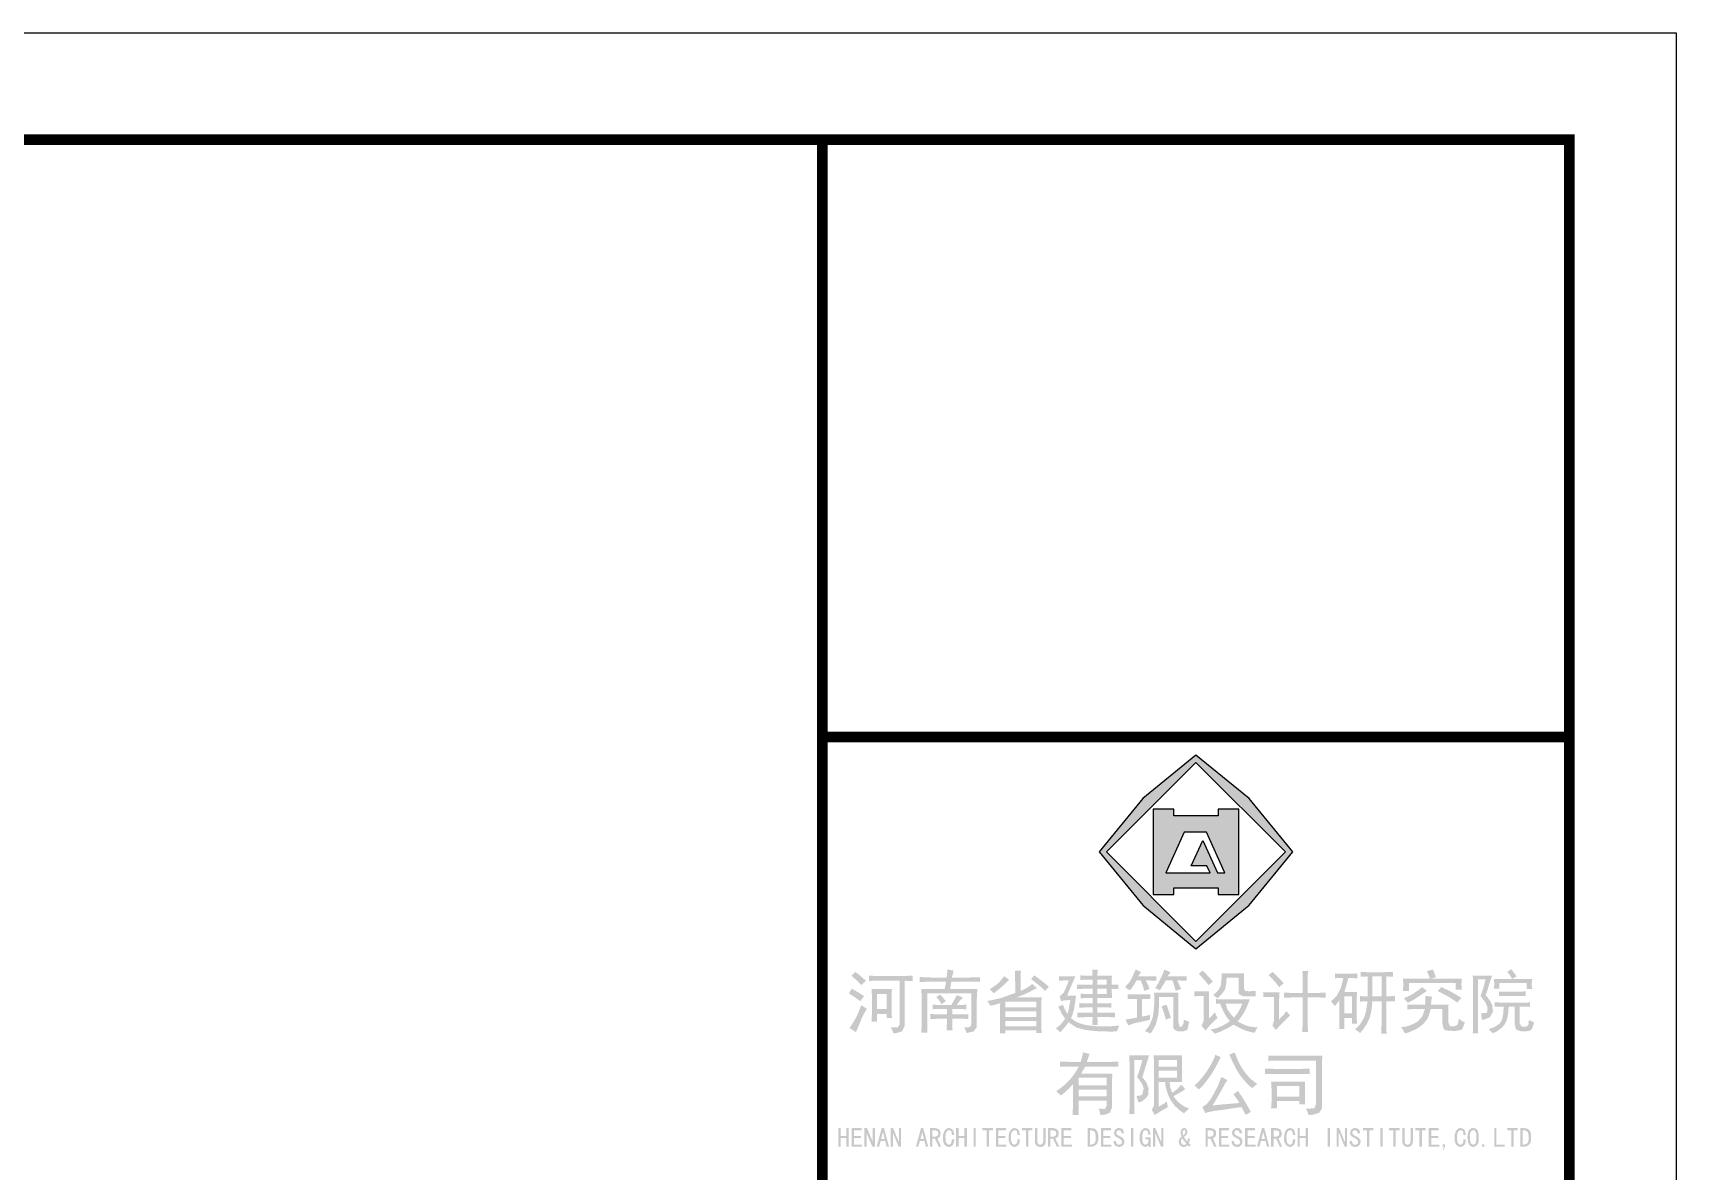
# Model space of a CAD drawing. Extents: x 290727 to 13733020, y 1731457 to 3643100.
# Drawn here: x 312727 to 320427, y 2196567 to 2201902 of the extents above; entities that cross this region are included whole.
import ezdxf
from ezdxf.enums import TextEntityAlignment as Align

# ---------------------------------------------------------------- set-up
doc = ezdxf.new("R2010")
doc.units = 0
doc.header["$LTSCALE"] = 10
doc.layers.get('0').update_dxf_attribs({"linetype": 'CONTINUOUS'})
doc.layers.add('-0 图签', color=7, linetype='CONTINUOUS')
doc.layers.add('-0 图签填写', color=4, linetype='CONTINUOUS')
doc.layers.add('VHSoft_boundary', color=5, linetype='CONTINUOUS', plot=False)
doc.layers.get('0').off()
doc.styles.add('HNSJY', font='HNSJY-07', dxfattribs={"width": 0.8, "bigfont": 'HNSJY-HZ'})

# ---------------------------------------------------------------- blocks, each defined once
blk = doc.blocks.new('vhtemplate_标准图框_A2')
at = {"layer": '-0 图签'}
h = blk.add_hatch(color=256, dxfattribs=at)
h.paths.add_polyline_path([(544.01, 348.22), (539.93, 343.23), (544.01, 338.24), (549, 334.15), (553.99, 338.24), (558.07, 343.23), (553.99, 348.22), (549, 352.3)])
h.paths.add_polyline_path([(549, 351.62), (557.39, 343.23), (549, 334.83), (540.61, 343.23)], flags=16)
h.paths.add_polyline_path([(546.92, 347.23), (546.92, 346.59), (551.08, 346.59), (551.08, 347.23), (553.01, 347.23), (553.01, 339.22), (551.08, 339.22), (551.08, 339.86), (546.92, 339.86), (546.92, 339.22), (544.99, 339.22), (544.99, 347.23)], flags=0)
h.paths.add_polyline_path([(547.9, 345.08), (549.99, 345.08), (551.72, 341.26), (551.01, 341.26), (549.64, 344.29), (548.56, 341.91), (550.03, 341.91), (550.33, 341.26), (548.27, 341.26), (546.18, 341.26)], flags=0)
h = blk.add_hatch(color=256, dxfattribs=at)
h.paths.add_polyline_path([(516.48, 329.96), (516.63, 329.86), (517.11, 329.55), (517.56, 329.23), (517.56, 329.25), (517.91, 329.71), (517.74, 329.81), (517.26, 330.11), (516.75, 330.41)])
h.paths.add_polyline_path([(516.78, 327.08), (516.53, 326.7), (516.68, 326.63), (517.13, 326.33), (517.16, 326.38), (517.36, 326.85), (517.61, 327.44), (517.64, 327.54), (517.91, 328.09), (518.17, 328.52), (518.12, 328.55), (517.64, 328.85), (517.56, 328.67), (517.36, 328.14), (517.11, 327.61)])
h.paths.add_polyline_path([(518.09, 331.14), (517.94, 331.27), (517.51, 331.65), (517.08, 331.98), (516.73, 331.62), (516.83, 331.52), (517.26, 331.14), (517.64, 330.74), (517.66, 330.77)])
h.paths.add_polyline_path([(520.01, 329.91), (520.01, 328.5), (519.1, 328.5), (519.1, 329.91)], flags=16)
h.paths.add_polyline_path([(520.01, 328.04), (520.01, 327.64), (520.51, 327.64), (520.51, 327.69), (520.49, 328.17), (520.49, 329.91), (520.51, 330.36), (518.62, 330.36), (518.62, 330.06), (518.65, 329.53), (518.65, 328.29), (518.62, 327.66), (518.6, 327.31), (519.1, 327.31), (519.1, 328.04)], flags=17)
h.paths.add_polyline_path([(521.02, 326.78), (521.09, 326.8), (521.25, 327.08), (521.25, 331.14), (518.72, 331.14), (518.37, 331.12), (518.37, 331.62), (518.95, 331.6), (521.75, 331.6), (522.31, 331.62), (522.46, 331.62), (522.46, 331.12), (521.85, 331.14), (521.7, 331.14), (521.7, 326.88), (521.47, 326.43), (521.45, 326.4), (520.97, 326.25), (520.67, 326.2), (520.46, 326.68), (520.39, 326.78)])
h = blk.add_hatch(color=256, dxfattribs=at)
h.paths.add_polyline_path([(525.31, 329.55), (525.03, 329.86), (524.68, 329.61), (524.93, 329.33), (525.16, 328.95), (525.56, 329.23)], flags=17)
h.paths.add_polyline_path([(524.12, 327.56), (524.35, 327.56), (524.98, 327.59), (525.66, 327.59), (525.66, 327.06), (525.64, 326.5), (526.19, 326.5), (526.19, 326.58), (526.17, 327.16), (526.17, 327.59), (527.18, 327.59), (527.68, 327.56), (527.68, 328.02), (527.53, 327.99), (526.17, 327.99), (526.17, 328.5), (526.97, 328.5), (527.5, 328.47), (527.5, 328.9), (527.45, 328.9), (526.9, 328.87), (526.59, 328.87), (526.87, 329.28), (527.18, 329.55), (527.12, 329.58), (526.59, 329.81), (526.59, 329.78), (526.32, 329.28), (526.07, 328.87), (524.85, 328.87), (524.32, 328.92), (524.32, 328.47), (524.63, 328.5), (525.66, 328.5), (525.66, 327.99), (524.68, 327.99), (524.12, 328.04)], flags=17)
h.paths.add_polyline_path([(523.64, 331.48), (524.22, 331.45)], flags=17)
h.paths.add_polyline_path([(523.64, 331.47), (523.11, 331.5), (523.11, 331.02), (523.49, 331.04), (524.07, 331.07), (525.59, 331.07), (525.46, 330.36), (523.26, 330.36), (523.26, 330.24), (523.31, 329.66), (523.31, 327.41), (523.29, 326.83), (523.26, 326.27), (523.82, 326.27), (523.82, 329.98), (527.96, 329.98), (527.96, 327.06), (527.83, 326.8), (527.28, 326.78), (527.3, 326.75), (527.53, 326.25), (527.63, 326.27), (528.16, 326.4), (528.18, 326.4), (528.46, 326.8), (528.46, 329.33), (528.49, 329.76), (528.51, 330.36), (525.96, 330.36), (526.09, 331.07), (528.21, 331.07), (528.76, 331.04), (528.76, 331.47), (528.39, 331.47), (527.83, 331.45), (526.14, 331.45), (526.17, 331.57), (526.29, 332.1), (526.27, 332.1), (525.71, 332.2), (525.71, 332.05), (525.64, 331.45), (524.22, 331.45)])
h = blk.add_hatch(color=256, dxfattribs=at)
h.paths.add_polyline_path([(533.56, 331.3), (534.14, 330.84), (534.57, 330.49), (534.85, 330.19), (535.22, 330.56), (535.2, 330.59), (534.82, 330.92), (534.37, 331.27), (533.86, 331.65)])
h.paths.add_polyline_path([(534.04, 328.27), (534.04, 327.74), (531.14, 327.74), (531.14, 328.27)], flags=16)
h.paths.add_polyline_path([(534.04, 329.18), (534.04, 328.65), (531.14, 328.65), (531.14, 329.18)], flags=16)
h.paths.add_polyline_path([(531.14, 327.36), (531.14, 326.88), (534.04, 326.88), (534.04, 327.36)], flags=16)
h.paths.add_polyline_path([(531.04, 331.57), (530.94, 331.45), (530.56, 330.99), (530.2, 330.69), (529.67, 330.34), (530.05, 329.98), (530.13, 330.03), (530.61, 330.41), (530.99, 330.74), (531.49, 331.25)], flags=17)
h.paths.add_polyline_path([(533.69, 330.84), (533.58, 330.77), (533.18, 330.49), (532.58, 330.19), (532.58, 331.78), (532.6, 332.1), (532.05, 332.1), (532.05, 331.45), (532.07, 330.82), (532.07, 330.01), (531.89, 329.93), (531.39, 329.76), (530.81, 329.55), (530.53, 329.48), (529.98, 329.35), (529.45, 329.25), (529.75, 328.8), (530.08, 328.87), (530.66, 329.05), (530.63, 328.29), (530.63, 326.22), (531.14, 326.22), (531.14, 326.5), (534.04, 326.5), (534.04, 326.25), (534.54, 326.25), (534.54, 326.3), (534.52, 326.75), (534.52, 329.2), (534.54, 329.58), (532.17, 329.58), (532.3, 329.63), (532.83, 329.83), (533.33, 330.06), (533.66, 330.24), (534.11, 330.46), (534.09, 330.46)])
h = blk.add_hatch(color=256, dxfattribs=at)
h.paths.add_polyline_path([(540.65, 330.77), (540.65, 331.25), (539.77, 331.25), (539.77, 330.77)], flags=17)
h.paths.add_polyline_path([(540.65, 329.91), (540.65, 330.39), (539.77, 330.39), (539.77, 329.91)], flags=16)
h.paths.add_polyline_path([(538.73, 327.74), (538.18, 327.71), (537.9, 327.71), (537.9, 328.17), (538.45, 328.14), (539.31, 328.14), (539.31, 328.65), (538.71, 328.65), (538.18, 328.62), (538.08, 328.62), (538.08, 329.05), (538.61, 329.02), (539.31, 329.02), (539.31, 329.53), (538.71, 329.53), (538.2, 329.5), (538.2, 329.93), (538.71, 329.91), (539.31, 329.91), (539.31, 330.39), (538.33, 330.39), (537.85, 330.36), (537.85, 330.79), (538.43, 330.77), (539.31, 330.77), (539.31, 331.25), (538.68, 331.25), (538.18, 331.22), (538.18, 331.65), (538.68, 331.62), (539.31, 331.62), (539.29, 332.18), (539.79, 332.18), (539.77, 331.62), (541.13, 331.62), (541.1, 331.12), (541.1, 330.77), (541.68, 330.79), (541.73, 330.79), (541.73, 330.36), (541.18, 330.39), (541.1, 330.39), (541.13, 329.76), (541.13, 329.53), (539.77, 329.53), (539.77, 329.02), (540.5, 329.02), (540.98, 329.05), (541.08, 329.05), (541.08, 328.62), (540.7, 328.65), (539.77, 328.65), (539.77, 328.14), (541.1, 328.14), (541.41, 328.17), (541.41, 327.71), (540.85, 327.74), (539.77, 327.74), (539.79, 327.16), (539.79, 327.01), (539.29, 327.01), (539.31, 327.54), (539.31, 327.74)])
h.paths.add_polyline_path([(536.41, 328.07), (536.74, 327.59), (536.66, 327.46), (536.31, 327.03), (535.88, 326.68), (536.28, 326.33), (536.36, 326.4), (536.74, 326.83), (537.07, 327.26), (537.19, 327.16), (537.67, 326.85), (537.9, 326.73), (538.48, 326.58), (538.58, 326.55), (539.09, 326.48), (539.72, 326.43), (539.87, 326.4), (540.37, 326.4), (540.95, 326.38), (541.61, 326.4), (541.61, 326.43), (541.81, 326.96), (541.58, 326.93), (541.03, 326.88), (539.72, 326.88), (539.16, 326.93), (538.61, 327.01), (538.1, 327.16), (537.75, 327.31), (537.29, 327.64), (537.37, 327.81), (537.55, 328.37), (537.6, 328.55), (537.67, 329.05), (537.77, 329.76), (536.94, 329.76), (537.09, 330.14), (537.39, 330.84), (537.6, 331.32), (537.7, 331.55), (537.19, 331.55), (536.59, 331.57), (536.16, 331.57), (536.16, 331.14), (536.51, 331.17), (537.09, 331.17), (536.97, 330.84), (536.74, 330.29), (536.59, 330.01), (536.23, 329.68), (536.36, 329.23), (536.64, 329.3), (537.24, 329.35), (537.19, 329.08), (537.09, 328.5), (536.97, 328.02), (536.71, 328.47), (536.54, 328.9), (536.11, 328.72), (536.13, 328.65), (536.39, 328.14)])
h = blk.add_hatch(color=256, dxfattribs=at)
h.paths.add_polyline_path([(542.69, 326.98), (542.64, 326.98), (542.42, 327.49), (542.39, 327.51), (542.9, 327.59), (543.48, 327.69), (543.48, 329.45), (542.9, 329.45), (542.59, 329.43), (542.59, 329.88), (543.17, 329.86), (544.01, 329.86), (544.59, 329.88), (544.74, 329.88), (544.74, 329.43), (544.16, 329.45), (543.96, 329.45), (543.96, 327.79), (544.71, 327.94), (544.71, 327.49), (544.23, 327.38), (543.78, 327.28), (543.22, 327.16)])
h.paths.add_polyline_path([(545.29, 331.57), (545.09, 331.57), (544.46, 331.55), (543.58, 331.55), (543.85, 331.95), (543.35, 332.2), (543.2, 331.85), (542.95, 331.32), (542.72, 330.94), (542.34, 330.54), (542.82, 330.24), (543.15, 330.69), (543.43, 331.17), (543.83, 331.17), (544.06, 330.59), (544.16, 330.19), (544.66, 330.39), (544.59, 330.59), (544.31, 331.17), (544.76, 331.17), (545.29, 331.14)])
h = blk.add_hatch(color=256, dxfattribs=at)
h.paths.add_polyline_path([(545.09, 328.92), (545.09, 329.83), (545.07, 330.03), (547.36, 330.03), (547.34, 329.45), (547.34, 327.38), (547.46, 326.85), (547.56, 326.83), (547.66, 326.83), (547.84, 327.16), (547.87, 327.49), (548.37, 327.31), (548.22, 326.65), (548.17, 326.53), (547.82, 326.4), (547.29, 326.4), (546.91, 326.63), (546.88, 326.88), (546.88, 329.63), (545.54, 329.63), (545.54, 329.02), (545.52, 328.5), (545.47, 327.91), (545.39, 327.59), (545.24, 327.03), (545.14, 326.85), (544.89, 326.38), (544.74, 326.2), (544.23, 326.43), (544.56, 326.83), (544.76, 327.23), (544.96, 327.76), (545.04, 328.32)])
h.paths.add_polyline_path([(546.07, 327.91), (546.18, 327.51), (546.66, 327.69), (546.25, 328.9), (545.77, 328.75), (545.87, 328.52)], flags=17)
h.paths.add_polyline_path([(547.51, 330.59), (547.26, 331.17), (547.56, 331.17), (548.12, 331.14), (548.12, 331.57), (547.79, 331.57), (547.24, 331.55), (546.33, 331.55), (546.63, 331.95), (546.55, 331.98), (546.02, 332.18), (545.92, 331.85), (545.67, 331.32), (545.49, 330.94), (545.19, 330.46), (545.62, 330.26), (545.9, 330.69), (546.18, 331.17), (546.81, 331.17), (546.98, 330.64), (547.11, 330.19), (547.61, 330.39)])
h = blk.add_hatch(color=256, dxfattribs=at)
h.paths.add_polyline_path([(550.59, 331.07), (550.34, 331.35), (549.94, 331.8), (549.61, 332.1), (549.28, 331.78), (549.43, 331.62), (549.81, 331.2), (550.19, 330.74)])
h.paths.add_polyline_path([(549.91, 326.48), (549.53, 326.91), (549.73, 327.38), (549.73, 329.71), (549.13, 329.71), (548.85, 329.68), (548.85, 330.16), (549.41, 330.14), (550.24, 330.14), (550.21, 329.61), (550.21, 327.59), (550.62, 327.99), (550.77, 328.19), (551, 327.69), (551.02, 327.66), (550.59, 327.26), (550.41, 327.08), (550.04, 326.65)])
h.paths.add_polyline_path([(550.94, 326.7), (550.39, 326.58), (550.77, 326.2), (551.25, 326.35), (552.05, 326.75), (552.53, 327.03), (552.89, 326.83), (553.39, 326.58), (553.92, 326.4), (554.48, 326.25), (554.5, 326.3), (554.78, 326.78), (554.48, 326.8), (553.9, 326.88), (553.39, 327.08), (552.91, 327.33), (553.04, 327.49), (553.37, 327.94), (553.64, 328.42), (553.85, 328.9), (554.05, 329.4), (551.4, 329.4), (550.87, 329.43), (550.87, 329), (551.27, 329), (551.35, 328.77), (551.6, 328.22), (551.88, 327.74), (552.18, 327.36), (551.98, 327.21), (551.45, 326.91)])
h.paths.add_polyline_path([(552.89, 328.09), (552.56, 327.69), (552.26, 328.02), (551.95, 328.47), (551.78, 329), (553.34, 329), (553.17, 328.57)], flags=16)
h.paths.add_polyline_path([(551.73, 330.34), (551.83, 330.82), (551.88, 331.45), (552.99, 331.45), (552.99, 330.03), (553.01, 329.91), (553.44, 329.68), (554.6, 329.68), (554.6, 330.19), (554.58, 330.19), (554.02, 330.16), (553.64, 330.19), (553.49, 330.41), (553.49, 331.32), (553.52, 331.85), (551.4, 331.85), (551.4, 331.37), (551.35, 330.79), (551.32, 330.67), (551.07, 330.21), (550.62, 329.81), (551.02, 329.5), (551.45, 329.93)])
h = blk.add_hatch(color=256, dxfattribs=at)
h.paths.add_polyline_path([(555.81, 331.67), (556.19, 331.98), (556.92, 331.25), (557.23, 330.92), (556.8, 330.54), (556.52, 330.92), (556.12, 331.37)])
h.paths.add_polyline_path([(558.99, 329.58), (558.99, 326.91), (558.97, 326.33), (559.5, 326.33), (559.5, 326.5), (559.47, 327.06), (559.47, 329.58), (560.61, 329.58), (561.16, 329.55), (561.16, 330.03), (561.09, 330.03), (560.51, 330.01), (559.47, 330.01), (559.47, 331.5), (559.5, 332.05), (558.97, 332.05), (558.99, 331.88), (558.99, 330.01), (557.83, 330.01), (557.25, 330.03), (557.25, 329.55), (557.45, 329.55), (558.01, 329.58)])
h.paths.add_polyline_path([(555.31, 329.61), (555.66, 329.63), (556.32, 329.63), (556.32, 327.44), (556.17, 326.93), (556.5, 326.53), (556.72, 326.78), (557.83, 327.89), (557.48, 328.29), (557.23, 327.97), (556.8, 327.51), (556.8, 329.5), (556.82, 330.06), (555.87, 330.06), (555.31, 330.08)])
h = blk.add_hatch(color=256, dxfattribs=at)
h.paths.add_polyline_path([(572.54, 329.73), (573, 329.45), (573.48, 329.1), (573.5, 329.13), (573.88, 329.53), (573.6, 329.71), (573.1, 330.01), (572.67, 330.24), (572.44, 330.34), (571.99, 330.56), (571.66, 330.19), (572.04, 329.98)])
h.paths.add_polyline_path([(563.61, 328.09), (563.61, 329.68), (562.91, 329.68), (562.91, 328.09)], flags=16)
h.paths.add_polyline_path([(566.39, 329.68), (566.39, 331.55), (565.53, 331.55), (565.53, 329.68)], flags=17)
h.paths.add_polyline_path([(564.52, 329.2), (564.37, 329.2), (564.37, 329.71), (564.95, 329.68), (565.08, 329.68), (565.08, 331.55), (564.47, 331.52), (564.44, 331.52), (564.44, 331.98), (565, 331.95), (566.69, 331.95), (567.3, 331.98), (567.47, 331.98), (567.47, 331.52), (566.89, 331.55), (566.84, 331.55), (566.84, 329.68), (567.45, 329.71), (567.67, 329.71), (567.67, 329.2), (567.14, 329.23), (566.84, 329.23), (566.84, 326.68), (566.87, 326.2), (566.36, 326.2), (566.39, 326.91), (566.39, 329.23), (565.53, 329.23), (565.48, 328.6), (565.38, 328.04), (565.25, 327.59), (565.02, 327.11), (564.72, 326.65), (564.39, 326.25), (563.94, 326.58), (563.91, 326.6), (564.32, 326.98), (564.62, 327.44), (564.77, 327.71), (564.92, 328.22), (565.02, 328.77), (565.08, 329.23)])
h.paths.add_polyline_path([(576.43, 326.6), (577.06, 326.85), (577.49, 327.16), (577.69, 327.51), (577.79, 328.04), (577.84, 328.62), (577.84, 328.72), (577.19, 328.72), (576.99, 328.7), (576.99, 329.13), (577.54, 329.1), (580.04, 329.1), (580.29, 329.13), (580.29, 328.7), (579.76, 328.72), (579.33, 328.72), (579.33, 327.13), (579.56, 326.83), (579.91, 326.83), (580.14, 326.96), (580.21, 327.46), (580.69, 327.23), (580.49, 326.63), (580.34, 326.48), (579.86, 326.4), (579.48, 326.4), (579, 326.58), (578.88, 327.06), (578.88, 328.72), (578.3, 328.72), (578.27, 328.14), (578.17, 327.61), (578.17, 327.56), (577.92, 327.03), (577.62, 326.7), (577.16, 326.38), (576.81, 326.22)])
h.paths.add_polyline_path([(579.69, 330.14), (579.91, 330.14), (579.91, 329.71), (579.38, 329.73), (577.72, 329.73), (577.41, 329.71), (577.41, 330.14), (577.94, 330.11), (579.08, 330.11)])
h.paths.add_polyline_path([(571.03, 331.35), (573.91, 331.35), (573.88, 330.84), (573.91, 330.31), (573.33, 330.31), (573.33, 330.94), (568.96, 330.94), (568.96, 330.19), (568.41, 330.19), (568.43, 330.77), (568.41, 331.35), (570.93, 331.35), (570.73, 331.88), (570.65, 332.05), (571.21, 332.2), (571.41, 331.7), (571.48, 331.47)])
h.paths.add_polyline_path([(576.96, 330.82), (576.93, 331.3), (580.49, 331.3), (580.47, 330.84), (580.49, 330.36), (579.99, 330.36), (579.99, 330.94), (577.44, 330.94), (577.44, 330.39), (576.93, 330.39)])
h.paths.add_polyline_path([(562.48, 330.26), (562.22, 329.78), (562.1, 329.63), (561.67, 329.2), (562.02, 328.77), (562.12, 328.9), (562.45, 329.33), (562.45, 327.79), (562.43, 327.26), (562.43, 326.63), (562.91, 326.63), (562.91, 327.64), (563.61, 327.64), (563.61, 327.13), (564.09, 327.13), (564.07, 327.59), (564.07, 329.5), (564.09, 330.08), (562.91, 330.08), (562.98, 330.31), (563.13, 330.84), (563.28, 331.4), (563.56, 331.4), (564.12, 331.37), (564.12, 331.83), (564.07, 331.83), (563.49, 331.8), (562.63, 331.8), (562.02, 331.83), (562.02, 331.37), (562.17, 331.4), (562.8, 331.4), (562.73, 331.02), (562.58, 330.49)])
h.paths.add_polyline_path([(570.2, 330.54), (570.65, 330.19), (570.22, 329.91), (569.47, 329.4), (568.96, 329.13), (568.86, 329.08), (568.48, 329.5), (568.96, 329.71), (569.36, 329.93), (569.84, 330.26)])
h.paths.add_polyline_path([(573.63, 327.54), (573.53, 327.01), (573.23, 326.88), (572.82, 326.88), (572.65, 327.23), (572.65, 328.34), (572.67, 328.9), (571.03, 328.9), (571.06, 329.3), (571.13, 329.66), (571.06, 329.66), (570.48, 329.73), (570.5, 329.48), (570.5, 328.9), (569.42, 328.9), (568.81, 328.92), (568.81, 328.47), (568.94, 328.47), (569.52, 328.5), (570.45, 328.5), (570.25, 327.89), (570.2, 327.79), (569.82, 327.36), (569.67, 327.26), (569.16, 327.01), (568.81, 326.88), (568.2, 326.78), (568.33, 326.65), (568.61, 326.2), (568.99, 326.33), (569.49, 326.55), (569.72, 326.65), (570.17, 326.98), (570.32, 327.11), (570.68, 327.56), (570.83, 327.89), (571, 328.5), (572.09, 328.5), (572.09, 327.13), (572.22, 326.63), (572.37, 326.5), (573, 326.45), (573.4, 326.45), (573.86, 326.55), (573.98, 326.65), (574.21, 327.28), (574.08, 327.28), (573.63, 327.59)])
h.paths.add_polyline_path([(575.42, 331.27), (576.13, 331.27), (576.08, 331.02), (575.93, 330.46), (575.67, 329.71), (575.77, 329.58), (576.1, 329.15), (576.13, 329.13), (576.33, 328.62), (576.28, 328.19), (576.25, 328.14), (575.7, 328.09), (575.72, 328.07), (575.8, 327.51), (576, 327.51), (576.48, 327.69), (576.53, 327.71), (576.81, 328.19), (576.83, 328.32), (576.76, 328.87), (576.56, 329.28), (576.15, 329.81), (576.33, 330.29), (576.48, 330.82), (576.58, 331.14), (576.76, 331.62), (574.94, 331.62), (574.97, 331.17), (574.97, 326.73), (574.94, 326.22), (575.42, 326.22)])
h.paths.add_polyline_path([(578.17, 331.98), (578.35, 331.78), (578.63, 331.32), (579.05, 331.55), (578.95, 331.7), (578.55, 332.23)])
h = blk.add_hatch(color=256, dxfattribs=at)
h.paths.add_polyline_path([(538, 320.31), (538, 320.94), (540.64, 320.94), (540.64, 320.31)], flags=16)
h.paths.add_polyline_path([(538, 321.34), (538, 322.05), (540.64, 322.05), (540.64, 321.34)], flags=16)
h.paths.add_polyline_path([(535.96, 320.74), (536.36, 320.39), (536.66, 320.64), (537.07, 321.02), (537.47, 321.44), (537.47, 319.18), (537.44, 318.57), (538, 318.57), (538, 319.91), (540.64, 319.91), (540.64, 319.41), (540.46, 319.13), (539.88, 319.15), (539.93, 319.08), (540.06, 318.55), (540.51, 318.6), (540.94, 318.78), (541.14, 319.28), (541.14, 321.85), (541.17, 322.45), (538.25, 322.45), (538.35, 322.63), (538.63, 323.1), (541.12, 323.1), (541.72, 323.08), (541.72, 323.56), (541.39, 323.56), (540.84, 323.53), (538.78, 323.53), (538.88, 323.86), (539.03, 324.29), (539, 324.29), (538.42, 324.44), (538.37, 324.16), (538.2, 323.53), (537.24, 323.53), (536.89, 323.56), (536.26, 323.56), (536.26, 323.08), (536.61, 323.1), (538.05, 323.1), (538.02, 323.08), (537.72, 322.58), (537.39, 322.12), (537.04, 321.72), (536.79, 321.47), (536.34, 321.09), (535.91, 320.79)])
h = blk.add_hatch(color=256, dxfattribs=at)
h.paths.add_polyline_path([(545.52, 322.05), (545.52, 322.73), (547.23, 322.73), (547.23, 322.05)], flags=16)
h.paths.add_polyline_path([(545.52, 323.73), (545.52, 323.1), (547.23, 323.1), (547.23, 323.73)], flags=16)
h.paths.add_polyline_path([(546.98, 319.48), (546.65, 319.91), (546.43, 320.39), (546.25, 320.86), (546.12, 321.44), (546.12, 321.64), (545.52, 321.64), (545.52, 319.35), (546.02, 319.63), (546.27, 319.83), (546.37, 319.3), (545.9, 319.03), (545.8, 318.98), (545.29, 318.65), (545.14, 318.57), (544.87, 319.03), (545.07, 319.48), (545.07, 323.58), (545.04, 324.16), (547.71, 324.16), (547.68, 323.68), (547.68, 322.25), (547.71, 321.72), (547.71, 321.64), (546.53, 321.64), (546.6, 321.12), (546.78, 320.64), (547.31, 321.04), (547.61, 321.39), (547.63, 321.42), (547.99, 320.99), (548.01, 320.97), (547.58, 320.71), (547.05, 320.41), (546.9, 320.31), (547.26, 319.86), (547.48, 319.66), (547.91, 319.35), (548.36, 319.18), (547.96, 318.8), (547.91, 318.7), (547.41, 319.05), (547.03, 319.41)])
h.paths.add_polyline_path([(543.23, 318.65), (542.75, 318.65), (542.78, 319.2), (542.78, 323.48), (542.75, 324.11), (542.75, 324.16), (544.61, 324.16), (544.39, 323.43), (544.21, 322.83), (544.06, 322.37), (543.98, 322.12), (544.36, 321.62), (544.54, 321.14), (544.56, 321.02), (544.54, 320.46), (544.36, 320.19), (543.93, 319.83), (543.63, 319.73), (543.46, 320.24), (543.41, 320.31), (543.96, 320.44), (543.98, 320.49), (544.09, 321.02), (544.09, 321.07), (543.96, 321.47), (543.58, 322), (543.48, 322.1), (543.71, 322.78), (543.88, 323.33), (543.98, 323.73), (543.23, 323.73)])
h = blk.add_hatch(color=256, dxfattribs=at)
h.paths.add_polyline_path([(550.58, 323.61), (550.3, 323.1), (549.97, 322.58), (549.6, 322.1), (549.24, 321.67), (548.87, 321.34), (548.89, 321.32), (549.29, 320.94), (549.62, 321.27), (549.97, 321.72), (550.32, 322.2), (550.5, 322.45), (550.78, 322.93), (551.05, 323.43), (551.33, 323.98), (550.8, 324.21), (550.78, 324.08)])
h.paths.add_polyline_path([(553.47, 321.87), (553.85, 321.44), (554.27, 321.07), (554.33, 321.14), (554.75, 321.49), (554.5, 321.64), (554.07, 322), (553.67, 322.45), (553.42, 322.8), (553.14, 323.25), (552.89, 323.78), (552.64, 324.41), (552.14, 324.24), (552.21, 324.03), (552.44, 323.53), (552.69, 323.03), (552.99, 322.52), (553.14, 322.3)])
h.paths.add_polyline_path([(553.97, 319.18), (553.65, 319.73), (553.57, 319.86), (553.27, 320.34), (552.94, 320.81), (552.51, 320.51), (552.79, 320.13), (553.07, 319.71), (552.77, 319.66), (551.61, 319.56), (551.05, 319.51), (550.53, 319.46), (550.6, 319.53), (550.85, 319.93), (551.21, 320.56), (551.43, 320.94), (551.71, 321.47), (551.96, 321.85), (551.88, 321.87), (551.38, 322.12), (551.26, 321.8), (551.05, 321.27), (550.75, 320.71), (550.68, 320.54), (550.32, 319.98), (550.07, 319.66), (550.05, 319.61), (549.6, 319.3), (549.65, 319.23), (549.87, 318.75), (550.25, 318.85), (550.88, 318.98), (550.98, 318.98), (551.38, 319.03), (551.88, 319.1), (552.51, 319.2), (553.27, 319.3), (553.42, 319.03), (553.67, 318.57), (554.15, 318.85)])
h = blk.add_hatch(color=256, dxfattribs=at)
h.paths.add_polyline_path([(558.68, 321.29), (558.68, 320.29), (556.59, 320.29), (556.59, 321.29)], flags=16)
h.paths.add_polyline_path([(556.09, 319.78), (556.04, 319.2), (556.59, 319.2), (556.59, 319.88), (558.68, 319.88), (558.68, 319.56), (559.23, 319.56), (559.21, 319.83), (559.21, 321.14), (559.23, 321.69), (556.04, 321.69), (556.06, 321.49), (556.09, 320.94)], flags=17)
h.paths.add_polyline_path([(556.04, 322.9), (555.46, 322.9), (555.46, 322.4), (555.88, 322.42), (559.05, 322.42), (559.66, 322.4), (559.66, 322.9), (559.28, 322.9), (558.78, 322.88), (556.44, 322.88)])
h.paths.add_polyline_path([(560.11, 319.2), (559.99, 319.18), (559.31, 319.15), (559.38, 319.03), (559.56, 318.55), (560.01, 318.6), (560.49, 318.75), (560.54, 318.75), (560.82, 319.18), (560.82, 323.51), (560.84, 324.11), (556.39, 324.11), (555.78, 324.14), (555.78, 323.63), (556.24, 323.66), (560.26, 323.66), (560.26, 319.58)])
h = blk.add_hatch(color=256, dxfattribs=at)
h.paths.add_polyline_path([(519.66, 316.92), (519.51, 316.32), (519.84, 316.32), (519.69, 316.92)], flags=16)
h.paths.add_polyline_path([(515.71, 317.33), (515.71, 316.6), (516.24, 316.6), (516.24, 317.33), (516.47, 317.33), (516.47, 315.59), (516.24, 315.59), (516.24, 316.4), (515.71, 316.4), (515.71, 315.59), (515.49, 315.59), (515.49, 317.33)])
h.paths.add_polyline_path([(517.93, 317.33), (518.18, 317.33), (518.71, 316.07), (518.71, 317.33), (518.93, 317.33), (518.93, 315.59), (518.68, 315.59), (518.15, 316.85), (518.15, 315.59), (517.93, 315.59)])
h.paths.add_polyline_path([(520.24, 315.59), (520.01, 315.59), (519.89, 316.12), (519.46, 316.12), (519.31, 315.59), (519.08, 315.59), (519.56, 317.35), (519.76, 317.35)])
h.paths.add_polyline_path([(520.62, 317.33), (521.15, 316.07), (521.17, 316.07), (521.17, 317.33), (521.37, 317.33), (521.37, 315.59), (521.15, 315.59), (520.62, 316.85), (520.62, 315.59), (520.39, 315.59), (520.39, 317.33)])
h.paths.add_polyline_path([(517.72, 315.79), (517.72, 315.59), (516.74, 315.59), (516.74, 317.33), (517.67, 317.33), (517.67, 317.12), (516.97, 317.12), (516.97, 316.6), (517.6, 316.6), (517.6, 316.4), (516.97, 316.4), (516.97, 315.79)])
h = blk.add_hatch(color=256, dxfattribs=at)
h.paths.add_polyline_path([(523.34, 316.92), (523.19, 316.32), (523.51, 316.32), (523.36, 316.92)], flags=16)
h.paths.add_polyline_path([(523.92, 315.59), (523.69, 315.59), (523.56, 316.12), (523.14, 316.12), (522.98, 315.59), (522.76, 315.59), (523.24, 317.35), (523.44, 317.35)])
h.paths.add_polyline_path([(534.89, 315.84), (534.81, 315.72), (534.64, 315.59), (534.41, 315.56), (534.18, 315.62), (534.03, 315.72), (533.93, 315.92), (533.91, 316.09), (533.91, 317.33), (534.13, 317.33), (534.13, 316.09), (534.21, 315.87), (534.21, 315.84), (534.41, 315.77), (534.61, 315.84), (534.69, 316.07), (534.69, 317.33), (534.91, 317.33), (534.91, 316.09)])
h.paths.add_polyline_path([(526.76, 317.33), (526.76, 316.6), (527.31, 316.6), (527.31, 317.33), (527.54, 317.33), (527.54, 315.59), (527.31, 315.59), (527.31, 316.4), (526.76, 316.4), (526.76, 315.59), (526.53, 315.59), (526.53, 317.33)])
h.paths.add_polyline_path([(528.37, 317.33), (528.37, 315.59), (528.17, 315.59), (528.17, 317.33)])
h.paths.add_polyline_path([(535.87, 317.28), (535.99, 317.2), (536.12, 317.02), (536.14, 316.82), (536.09, 316.57), (536.04, 316.52), (535.87, 316.37), (535.82, 316.37), (536.2, 315.59), (535.97, 315.59), (535.62, 316.34), (535.36, 316.34), (535.36, 315.59), (535.14, 315.59), (535.14, 317.33), (535.62, 317.33)])
h.paths.add_polyline_path([(524.87, 316.8), (524.87, 316.82), (524.8, 317.05), (524.59, 317.12), (524.29, 317.12), (524.29, 316.52), (524.57, 316.52), (524.77, 316.6)], flags=16)
h.paths.add_polyline_path([(529, 317.12), (529, 317.33), (529.98, 317.33), (529.98, 317.12), (529.6, 317.12), (529.6, 315.59), (529.38, 315.59), (529.38, 317.12)])
h.paths.add_polyline_path([(531.24, 315.79), (531.24, 315.59), (530.26, 315.59), (530.26, 317.33), (531.19, 317.33), (531.19, 317.12), (530.48, 317.12), (530.48, 316.6), (531.14, 316.6), (531.14, 316.4), (530.48, 316.4), (530.48, 315.79)])
h.paths.add_polyline_path([(532.7, 317.12), (532.7, 317.33), (533.68, 317.33), (533.68, 317.12), (533.3, 317.12), (533.3, 315.59), (533.07, 315.59), (533.07, 317.12)])
h.paths.add_polyline_path([(535.92, 316.82), (535.84, 317.05), (535.64, 317.12), (535.36, 317.12), (535.36, 316.52), (535.64, 316.52), (535.84, 316.6), (535.92, 316.8)], flags=16)
h.paths.add_polyline_path([(537.38, 315.79), (537.38, 315.59), (536.4, 315.59), (536.4, 317.33), (537.33, 317.33), (537.33, 317.12), (536.62, 317.12), (536.62, 316.6), (537.28, 316.6), (537.28, 316.4), (536.62, 316.4), (536.62, 315.79)])
h.paths.add_polyline_path([(525.63, 316.97), (525.68, 317.05), (525.85, 317.15), (525.88, 317.15), (526.05, 317.05), (526.1, 316.95), (526.13, 316.7), (526.33, 316.7), (526.33, 316.72), (526.31, 316.97), (526.21, 317.18), (526.08, 317.28), (525.85, 317.35), (525.83, 317.35), (525.63, 317.28), (525.45, 317.1), (525.37, 316.92), (525.3, 316.7), (525.3, 316.17), (525.35, 315.94), (525.45, 315.77), (525.63, 315.62), (525.85, 315.56), (526, 315.59), (526.21, 315.74), (526.33, 315.99), (526.36, 316.27), (526.13, 316.27), (526.1, 316.07), (526.05, 315.87), (525.85, 315.77), (525.8, 315.77), (525.63, 315.92), (525.6, 315.94), (525.55, 316.12), (525.53, 316.42), (525.53, 316.55), (525.55, 316.8)])
h.paths.add_polyline_path([(525.12, 315.59), (524.77, 316.37), (524.8, 316.37), (525, 316.52), (525.02, 316.57), (525.07, 316.82), (525.05, 317.02), (524.95, 317.2), (524.8, 317.28), (524.57, 317.33), (524.09, 317.33), (524.09, 315.59), (524.29, 315.59), (524.29, 316.34), (524.54, 316.34), (524.9, 315.59)])
h.paths.add_polyline_path([(532.35, 315.74), (532.4, 315.79), (532.47, 315.99), (532.5, 316.27), (532.27, 316.27), (532.27, 316.07), (532.19, 315.87), (531.99, 315.77), (531.94, 315.77), (531.77, 315.92), (531.74, 315.94), (531.69, 316.12), (531.67, 316.42), (531.67, 316.55), (531.69, 316.8), (531.77, 316.97), (531.82, 317.05), (532.02, 317.15), (532.22, 317.05), (532.24, 316.95), (532.27, 316.7), (532.5, 316.7), (532.5, 316.72), (532.45, 316.97), (532.37, 317.18), (532.22, 317.28), (532.02, 317.35), (531.97, 317.35), (531.77, 317.28), (531.62, 317.1), (531.59, 317.1), (531.51, 316.92), (531.46, 316.7), (531.44, 316.4), (531.46, 316.17), (531.51, 315.94), (531.62, 315.77), (531.79, 315.62), (531.99, 315.56), (532.14, 315.59)])
h = blk.add_hatch(color=256, dxfattribs=at)
h.paths.add_polyline_path([(547.9, 317.15), (548, 317.12), (548.02, 317), (547.95, 316.77), (547.82, 316.65), (547.77, 316.82), (547.75, 316.97), (547.8, 317.1)], flags=16)
h.paths.add_polyline_path([(543.14, 317.33), (543.14, 315.59), (542.91, 315.59), (542.91, 317.33)])
h.paths.add_polyline_path([(545.2, 317.33), (545.73, 316.07), (545.76, 316.07), (545.76, 317.33), (545.96, 317.33), (545.96, 315.59), (545.73, 315.59), (545.2, 316.85), (545.2, 315.59), (544.98, 315.59), (544.98, 317.33)])
h.paths.add_polyline_path([(539.54, 316.95), (539.52, 316.97), (539.34, 317.1), (539.16, 317.12), (539.06, 317.12), (539.06, 315.79), (539.16, 315.79), (539.39, 315.84), (539.52, 315.94), (539.59, 316.12), (539.62, 316.37), (539.62, 316.45), (539.59, 316.75)], flags=16)
h.paths.add_polyline_path([(541.08, 315.79), (541.08, 315.59), (540.1, 315.59), (540.1, 317.33), (541.03, 317.33), (541.03, 317.12), (540.32, 317.12), (540.32, 316.6), (540.98, 316.6), (540.98, 316.4), (540.32, 316.4), (540.32, 315.79)])
h.paths.add_polyline_path([(541.98, 316.24), (542.08, 316.07), (542.01, 315.84), (541.78, 315.77), (541.58, 315.84), (541.58, 315.87), (541.5, 316.07), (541.5, 316.14), (541.28, 316.14), (541.28, 316.07), (541.3, 315.92), (541.4, 315.72), (541.56, 315.62), (541.78, 315.56), (541.98, 315.59), (542.16, 315.72), (542.26, 315.84), (542.31, 316.07), (542.29, 316.17), (542.18, 316.37), (542.08, 316.47), (541.86, 316.57), (541.76, 316.62), (541.58, 316.75), (541.53, 316.9), (541.61, 317.07), (541.78, 317.15), (541.98, 317.05), (542.03, 316.85), (542.26, 316.85), (542.23, 316.97), (542.16, 317.2), (542.01, 317.3), (541.78, 317.35), (541.66, 317.33), (541.45, 317.2), (541.38, 317.1), (541.3, 316.87), (541.33, 316.82), (541.43, 316.6), (541.5, 316.52), (541.81, 316.37)])
h.paths.add_polyline_path([(544.57, 315.56), (544.75, 315.56), (544.75, 316.47), (544.25, 316.47), (544.25, 316.27), (544.55, 316.27), (544.55, 316.07), (544.47, 315.87), (544.27, 315.77), (544.25, 315.77), (544.07, 315.89), (544.05, 315.94), (543.97, 316.12), (543.97, 316.55), (544, 316.8), (544.05, 316.97), (544.07, 317.05), (544.27, 317.15), (544.47, 317.05), (544.5, 316.97), (544.52, 316.72), (544.75, 316.72), (544.7, 316.97), (544.63, 317.18), (544.5, 317.28), (544.27, 317.35), (544.25, 317.35), (544.05, 317.28), (543.87, 317.1), (543.79, 316.92), (543.74, 316.7), (543.74, 316.17), (543.79, 315.94), (543.9, 315.77), (544.05, 315.64), (544.25, 315.56), (544.42, 315.62), (544.55, 315.72)])
h.paths.add_polyline_path([(547.87, 316.14), (547.95, 316.07), (548.1, 315.87), (548, 315.79), (547.87, 315.74), (547.67, 315.84), (547.59, 316.07), (547.62, 316.24), (547.75, 316.37), (547.75, 316.34)], flags=16)
h.paths.add_polyline_path([(548.43, 315.59), (548.5, 315.79), (548.43, 315.84), (548.32, 315.92), (548.4, 316.12), (548.43, 316.37), (548.25, 316.37), (548.22, 316.19), (548.2, 316.07), (548.17, 316.09), (548.02, 316.27), (548.02, 316.29), (547.87, 316.5), (547.95, 316.55), (548.12, 316.7), (548.15, 316.77), (548.2, 317), (548.2, 317.05), (548.12, 317.25), (547.92, 317.35), (547.87, 317.33), (547.67, 317.25), (547.62, 317.18), (547.57, 316.95), (547.59, 316.75), (547.67, 316.52), (547.64, 316.52), (547.47, 316.34), (547.44, 316.29), (547.39, 316.07), (547.42, 315.87), (547.54, 315.69), (547.64, 315.62), (547.87, 315.56), (548.07, 315.62), (548.22, 315.74)])
h.paths.add_polyline_path([(539.67, 315.79), (539.77, 315.94), (539.84, 316.17), (539.84, 316.72), (539.79, 316.95), (539.69, 317.12), (539.62, 317.2), (539.42, 317.3), (539.16, 317.33), (538.84, 317.33), (538.84, 315.59), (539.27, 315.59), (539.49, 315.67)])
h = blk.add_hatch(color=256, dxfattribs=at)
h.paths.add_polyline_path([(555.29, 316.92), (555.14, 316.32), (555.47, 316.32), (555.32, 316.92)], flags=16)
h.paths.add_polyline_path([(555.87, 315.59), (555.65, 315.59), (555.52, 316.12), (555.09, 316.12), (554.94, 315.59), (554.72, 315.59), (555.19, 317.35), (555.4, 317.35)])
h.paths.add_polyline_path([(558.72, 317.33), (558.72, 316.6), (559.27, 316.6), (559.27, 317.33), (559.5, 317.33), (559.5, 315.59), (559.27, 315.59), (559.27, 316.4), (558.72, 316.4), (558.72, 315.59), (558.52, 315.59), (558.52, 317.33)])
h.paths.add_polyline_path([(550.66, 316.82), (550.61, 317.05), (550.59, 317.05), (550.39, 317.12), (550.11, 317.12), (550.11, 316.52), (550.39, 316.52), (550.59, 316.6), (550.66, 316.8)], flags=16)
h.paths.add_polyline_path([(552.12, 315.79), (552.12, 315.59), (551.17, 315.59), (551.17, 317.33), (552.1, 317.33), (552.1, 317.12), (551.37, 317.12), (551.37, 316.6), (552.02, 316.6), (552.02, 316.4), (551.37, 316.4), (551.37, 315.79)])
h.paths.add_polyline_path([(554.59, 315.79), (554.59, 315.59), (553.61, 315.59), (553.61, 317.33), (554.54, 317.33), (554.54, 317.12), (553.84, 317.12), (553.84, 316.6), (554.49, 316.6), (554.49, 316.4), (553.84, 316.4), (553.84, 315.79)])
h.paths.add_polyline_path([(556.83, 316.8), (556.83, 316.82), (556.75, 317.05), (556.55, 317.12), (556.28, 317.12), (556.28, 316.52), (556.53, 316.52), (556.73, 316.6)], flags=16)
h.paths.add_polyline_path([(557.81, 317.15), (557.84, 317.15), (558.01, 317.05), (558.06, 316.95), (558.09, 316.7), (558.31, 316.7), (558.31, 316.72), (558.26, 316.97), (558.19, 317.18), (558.04, 317.28), (557.81, 317.35), (557.79, 317.35), (557.58, 317.28), (557.41, 317.1), (557.33, 316.92), (557.28, 316.7), (557.26, 316.4), (557.26, 316.17), (557.33, 315.94), (557.41, 315.77), (557.61, 315.62), (557.81, 315.56), (557.96, 315.59), (558.16, 315.74), (558.21, 315.79), (558.29, 315.99), (558.31, 316.27), (558.09, 316.27), (558.06, 316.07), (558.01, 315.87), (557.81, 315.77), (557.76, 315.77), (557.58, 315.92), (557.56, 315.94), (557.51, 316.12), (557.48, 316.42), (557.48, 316.55), (557.51, 316.8), (557.58, 316.97), (557.64, 317.05)])
h.paths.add_polyline_path([(550.94, 315.59), (550.59, 316.37), (550.61, 316.37), (550.79, 316.52), (550.84, 316.57), (550.89, 316.82), (550.87, 317.02), (550.77, 317.2), (550.61, 317.28), (550.39, 317.33), (549.91, 317.33), (549.91, 315.59), (550.11, 315.59), (550.11, 316.34), (550.36, 316.34), (550.71, 315.59)])
h.paths.add_polyline_path([(552.8, 316.4), (552.88, 316.37), (553.06, 316.24), (553.16, 316.07), (553.08, 315.84), (553.06, 315.84), (552.85, 315.77), (552.65, 315.84), (552.63, 315.87), (552.55, 316.07), (552.55, 316.14), (552.35, 316.14), (552.35, 315.92), (552.48, 315.72), (552.6, 315.62), (552.85, 315.56), (553.06, 315.59), (553.23, 315.72), (553.31, 315.84), (553.36, 316.07), (553.36, 316.17), (553.26, 316.37), (553.16, 316.47), (552.93, 316.57), (552.83, 316.62), (552.65, 316.75), (552.6, 316.9), (552.65, 317.07), (552.85, 317.15), (553.03, 317.05), (553.11, 316.85), (553.31, 316.85), (553.31, 316.97), (553.21, 317.2), (553.08, 317.3), (552.85, 317.35), (552.7, 317.33), (552.53, 317.2), (552.43, 317.1), (552.38, 316.87), (552.38, 316.82), (552.48, 316.6), (552.58, 316.52)])
h.paths.add_polyline_path([(556.86, 315.59), (557.08, 315.59), (556.73, 316.37), (556.75, 316.37), (556.96, 316.52), (557.01, 316.57), (557.06, 316.82), (557.01, 317.02), (556.91, 317.2), (556.75, 317.28), (556.53, 317.33), (556.05, 317.33), (556.05, 315.59), (556.28, 315.59), (556.28, 316.34), (556.53, 316.34)])
h = blk.add_hatch(color=256, dxfattribs=at)
h.paths.add_polyline_path([(569.29, 315.84), (569.21, 315.72), (569.03, 315.59), (568.83, 315.56), (568.61, 315.62), (568.46, 315.72), (568.36, 315.92), (568.33, 316.09), (568.33, 317.33), (568.56, 317.33), (568.56, 316.09), (568.61, 315.87), (568.63, 315.84), (568.83, 315.77), (569.03, 315.84), (569.11, 316.07), (569.11, 317.33), (569.34, 317.33), (569.34, 316.09)])
h.paths.add_polyline_path([(561.56, 317.33), (561.56, 315.59), (561.33, 315.59), (561.33, 317.33)])
h.paths.add_polyline_path([(562.42, 317.33), (562.94, 316.07), (562.97, 316.07), (562.97, 317.33), (563.17, 317.33), (563.17, 315.59), (562.94, 315.59), (562.42, 316.85), (562.39, 316.85), (562.39, 315.59), (562.19, 315.59), (562.19, 317.33)])
h.paths.add_polyline_path([(566.49, 317.33), (566.49, 315.59), (566.27, 315.59), (566.27, 317.33)])
h.paths.add_polyline_path([(572.23, 315.31), (572.13, 315.31), (572.23, 315.59), (572.13, 315.59), (572.13, 315.82), (572.33, 315.82), (572.33, 315.59)])
h.paths.add_polyline_path([(564.66, 317.12), (564.66, 317.33), (565.64, 317.33), (565.64, 317.12), (565.26, 317.12), (565.26, 315.59), (565.03, 315.59), (565.03, 317.12)])
h.paths.add_polyline_path([(567.1, 317.12), (567.1, 317.33), (568.1, 317.33), (568.1, 317.12), (567.73, 317.12), (567.73, 315.59), (567.5, 315.59), (567.5, 317.12)])
h.paths.add_polyline_path([(569.56, 317.12), (569.56, 317.33), (570.54, 317.33), (570.54, 317.12), (570.17, 317.12), (570.17, 315.59), (569.94, 315.59), (569.94, 317.12)])
h.paths.add_polyline_path([(571.8, 315.79), (571.8, 315.59), (570.82, 315.59), (570.82, 317.33), (571.75, 317.33), (571.75, 317.12), (571.05, 317.12), (571.05, 316.6), (571.7, 316.6), (571.7, 316.4), (571.05, 316.4), (571.05, 315.79)])
h.paths.add_polyline_path([(563.93, 316.37), (564.13, 316.24), (564.2, 316.07), (564.15, 315.84), (564.13, 315.84), (563.9, 315.77), (563.7, 315.84), (563.7, 315.87), (563.62, 316.07), (563.62, 316.14), (563.4, 316.14), (563.4, 316.07), (563.42, 315.92), (563.55, 315.72), (563.67, 315.62), (563.9, 315.56), (564.1, 315.59), (564.3, 315.72), (564.38, 315.84), (564.43, 316.07), (564.43, 316.17), (564.3, 316.37), (564.2, 316.47), (563.98, 316.57), (563.88, 316.62), (563.72, 316.75), (563.65, 316.9), (563.72, 317.07), (563.9, 317.15), (564.1, 317.05), (564.15, 316.85), (564.38, 316.85), (564.38, 316.97), (564.28, 317.2), (564.15, 317.3), (563.9, 317.35), (563.78, 317.33), (563.57, 317.2), (563.5, 317.1), (563.45, 316.87), (563.45, 316.82), (563.55, 316.6), (563.65, 316.52), (563.88, 316.4)])
h = blk.add_hatch(color=256, dxfattribs=at)
h.paths.add_polyline_path([(575.2, 317.3), (575.38, 317.15), (575.45, 316.97), (575.5, 316.72), (575.5, 316.17), (575.45, 315.94), (575.38, 315.79), (575.2, 315.62), (575, 315.56), (574.97, 315.56), (574.77, 315.62), (574.6, 315.77), (574.6, 315.79), (574.52, 315.94), (574.47, 316.19), (574.44, 316.47), (574.47, 316.75), (574.52, 316.97), (574.6, 317.15), (574.75, 317.3), (574.97, 317.35)])
h.paths.add_polyline_path([(574.95, 315.77), (574.97, 315.77), (575.17, 315.87), (575.2, 315.89), (575.25, 316.07), (575.28, 316.34), (575.28, 316.77), (575.22, 316.97), (575.2, 317.02), (575.02, 317.15), (574.97, 317.15), (574.8, 317.05), (574.77, 317.02), (574.7, 316.85), (574.67, 316.6), (574.67, 316.47), (574.7, 316.14), (574.75, 315.94), (574.77, 315.89)], flags=16)
h.paths.add_polyline_path([(576.03, 315.82), (576.03, 315.59), (575.8, 315.59), (575.8, 315.82)])
h.paths.add_polyline_path([(577.16, 315.79), (577.94, 315.79), (577.94, 315.59), (576.96, 315.59), (576.96, 317.33), (577.16, 317.33)])
h.paths.add_polyline_path([(578.17, 317.12), (578.17, 317.33), (579.15, 317.33), (579.15, 317.12), (578.77, 317.12), (578.77, 315.59), (578.55, 315.59), (578.55, 317.12)])
h.paths.add_polyline_path([(580.11, 316.95), (580.08, 316.97), (579.91, 317.1), (579.73, 317.12), (579.63, 317.12), (579.63, 315.79), (579.73, 315.79), (579.96, 315.84), (580.08, 315.94), (580.16, 316.12), (580.18, 316.37), (580.18, 316.45), (580.16, 316.75)], flags=16)
h.paths.add_polyline_path([(573.79, 315.56), (573.94, 315.59), (574.14, 315.74), (574.19, 315.79), (574.27, 315.99), (574.29, 316.27), (574.07, 316.27), (574.07, 316.07), (573.99, 315.87), (573.79, 315.77), (573.74, 315.77), (573.56, 315.92), (573.54, 315.94), (573.49, 316.12), (573.46, 316.42), (573.46, 316.55), (573.49, 316.8), (573.56, 316.97), (573.61, 317.05), (573.79, 317.15), (573.82, 317.15), (574.02, 317.05), (574.04, 316.95), (574.07, 316.7), (574.29, 316.7), (574.29, 316.72), (574.24, 316.97), (574.17, 317.18), (574.02, 317.28), (573.79, 317.35), (573.77, 317.35), (573.56, 317.28), (573.39, 317.1), (573.31, 316.92), (573.26, 316.7), (573.24, 316.4), (573.24, 316.17), (573.31, 315.94), (573.39, 315.77), (573.59, 315.62)])
h.paths.add_polyline_path([(580.23, 315.79), (580.33, 315.94), (580.41, 316.17), (580.41, 316.72), (580.36, 316.95), (580.26, 317.12), (580.18, 317.2), (579.98, 317.3), (579.73, 317.33), (579.4, 317.33), (579.4, 315.59), (579.83, 315.59), (580.06, 315.67)])
for p, q in [((549, 351.62), (540.61, 343.23)), ((549, 352.3), (544.01, 348.22)), ((553.99, 348.22), (549, 352.3)), ((557.39, 343.23), (549, 351.62)), ((544.01, 348.22), (539.93, 343.23)), ((558.07, 343.23), (553.99, 348.22)), ((546.92, 347.23), (544.99, 347.23)), ((544.99, 347.23), (544.99, 339.22)), ((546.92, 346.59), (546.92, 347.23)), ((551.08, 346.59), (546.92, 346.59)), ((553.01, 347.23), (551.08, 347.23)), ((551.08, 347.23), (551.08, 346.59)), ((553.01, 339.22), (553.01, 347.23)), ((547.9, 345.08), (546.18, 341.26)), ((549.99, 345.08), (547.9, 345.08)), ((551.72, 341.26), (549.99, 345.08)), ((548.56, 341.91), (549.64, 344.29)), ((549.64, 344.29), (551.01, 341.26)), ((539.93, 343.23), (544.01, 338.24)), ((540.61, 343.23), (549, 334.83)), ((550.03, 341.91), (548.56, 341.91)), ((549, 334.83), (557.39, 343.23)), ((550.33, 341.26), (550.03, 341.91)), ((553.99, 338.24), (558.07, 343.23)), ((546.18, 341.26), (548.27, 341.26)), ((548.27, 341.26), (550.33, 341.26)), ((551.01, 341.26), (551.72, 341.26)), ((544.99, 339.22), (546.92, 339.22)), ((546.92, 339.22), (546.92, 339.86)), ((546.92, 339.86), (551.08, 339.86)), ((551.08, 339.86), (551.08, 339.22)), ((551.08, 339.22), (553.01, 339.22)), ((544.01, 338.24), (549, 334.15)), ((549, 334.15), (553.99, 338.24))]:
    blk.add_line(p, q, dxfattribs=at)
for points in [[(0, 420), (594, 420), (594, 0), (0, 0)], [(514, 10), (584, 10), (584, 410), (514, 410)]]:
    blk.add_lwpolyline(points, close=True, dxfattribs=at)
at = {"layer": '-0 图签', "const_width": 1}
blk.add_lwpolyline([(25, 410), (584, 410), (584, 10), (25, 10)], close=True, dxfattribs=at)
for points in [[(514, 410), (584, 410)], [(514, 410), (514, 10)], [(514, 354), (584, 354)]]:
    blk.add_lwpolyline(points, dxfattribs=at)
at = {"layer": 'VHSoft_boundary'}
blk.add_lwpolyline([(0, 420), (594, 420), (594, 0), (0, 0)], close=True, dxfattribs=at)
at = {"layer": '-0 图签填写', "style": 'HNSJY', "width": 0.8}
for tag, height, p in [('审核', 3.5, (546.69, 172)), ('项目负责人', 3.5, (546.69, 164)), ('项目负责人2', 3.5, (546.69, 156)), ('专业负责人', 3.5, (546.69, 148)), ('专业负责人2', 3.5, (546.69, 140)), ('校对', 3.5, (546.69, 132)), ('设计', 3.5, (546.69, 124)), ('制图', 3.5, (546.69, 116)), ('建设单位', 3.5, (559, 107)), ('工程名称', 3.5, (559, 97)), ('项目名称', 3.5, (559, 87)), ('合同编号', 3.5, (559, 77)), ('项目编号', 3.5, (559, 67)), ('图名', 5, (548.66, 40.5)), ('图别', 3.5, (539.5, 22)), ('图号', 3.5, (573.5, 22)), ('版次', 3.5, (539.5, 14)), ('日期', 3.5, (573.5, 14))]:
    blk.add_attdef(tag, text='', height=height, dxfattribs=at).set_placement(p, align=Align.MIDDLE_CENTER)

msp = doc.modelspace()

# ---------------------------------------------------------------- block references
at = {"color": 3, "linetype": 'Continuous', "xscale": 50, "yscale": 50, "zscale": 50}
msp.add_blockref('vhtemplate_标准图框_A2', (290726.6, 2180901.8), dxfattribs=at)

doc.saveas('drawing.dxf')
